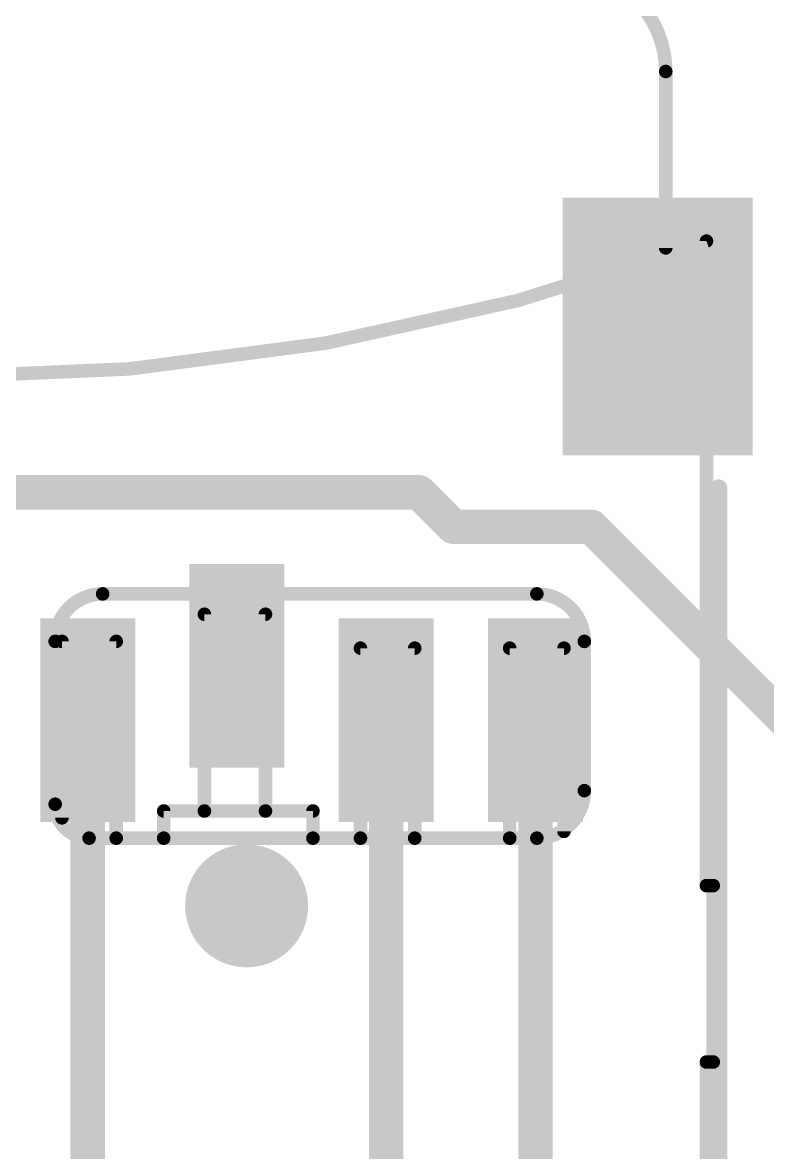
# Model space of a CAD drawing. Extents: x -0.1 to 25.5, y -0.1 to 27.2.
# Drawn here: x 14.61 to 20.09, y 14.19 to 22.51 of the extents above; entities that cross this region are included whole.
import ezdxf

# ---------------------------------------------------------------- set-up
doc = ezdxf.new("R2010")
doc.units = 0
for name, color, linetype in [('1', 12, 'CONTINUOUS'), ('18', 110, 'CONTINUOUS'), ('21', 40, 'CONTINUOUS'), ('51', 253, 'CONTINUOUS')]:
    doc.layers.add(name, color=color, linetype=linetype)

# ---------------------------------------------------------------- blocks, each defined once
blk = doc.blocks.new('RECT')
blk.add_solid([(-0.5, -0.5), (0.5, -0.5), (-0.5, 0.5), (0.5, 0.5)])
blk = doc.blocks.new('ROUNDV')
at = {"const_width": 0.5}
blk.add_lwpolyline([(0, -0.25, 1), (0, 0.25, 1), (0, -0.25)], format="xyb", dxfattribs=at)

msp = doc.modelspace()

# ---------------------------------------------------------------- linework, layer by layer
at = {"layer": '1', "const_width": 0.254}
for points in [[(17.526, 19.05), (13.716, 19.05)], [(17.78, 18.796), (17.526, 19.05)], [(17.78, 18.796), (18.796, 18.796)], [(18.796, 18.796), (22.098, 15.494)], [(15.085, 17.371), (15.085, 13.561)], [(17.285, 17.371), (17.285, 13.462)], [(18.385, 17.371), (18.385, 11.176)]]:
    msp.add_lwpolyline(points, dxfattribs=at)
at = {"layer": '1', "const_width": 0.127}
for points in [[(17.5709, 19.0949, 1), (17.4811, 19.0051)], [(17.526, 18.9865, 1), (17.526, 19.1135)], [(17.78, 18.8595, 1), (17.78, 18.7325)], [(17.7351, 18.7511, 1), (17.8249, 18.8409)], [(18.8409, 18.8409, 1), (18.7511, 18.7511)], [(18.796, 18.7325, 1), (18.796, 18.8595)], [(15.1485, 17.371, 1), (15.0215, 17.371)], [(17.3485, 17.371, 1), (17.2215, 17.371)], [(18.4485, 17.371, 1), (18.3215, 17.371)]]:
    msp.add_lwpolyline(points, format="xyb", dxfattribs=at)
at = {"layer": '21', "const_width": 0.127}
msp.add_lwpolyline([(19.735, 7.131), (19.735, 19.081)], dxfattribs=at)
at = {"layer": '21', "const_width": 0.0635}
msp.add_lwpolyline([(19.7667, 19.081, 1), (19.7033, 19.081)], format="xyb", dxfattribs=at)
at = {"layer": '51'}
for points, const_width in [([(19.345, 22.151, 0.4142), (18.595, 22.901)], 0.1), ([(19.37, 22.151, 1), (19.32, 22.151)], 0.05), ([(19.32, 22.151, 1), (19.37, 22.151)], 0.05), ([(8.245, 20.901, 0.1763), (19.645, 20.901)], 0.1), ([(19.67, 20.901, 1), (19.62, 20.901)], 0.05), ([(19.6536, 20.8775, 1), (19.6364, 20.9245)], 0.05), ([(19.32, 20.851, 1), (19.37, 20.851)], 0.05), ([(15.195, 18.301, 0.4142), (14.845, 17.951)], 0.1), ([(15.195, 18.326, 1), (15.195, 18.276)], 0.05), ([(15.195, 18.276, 1), (15.195, 18.326)], 0.05), ([(18.745, 17.951, 0.4142), (18.395, 18.301)], 0.1), ([(18.395, 18.326, 1), (18.395, 18.276)], 0.05), ([(18.395, 18.276, 1), (18.395, 18.326)], 0.05), ([(15.945, 18.176, 1), (15.945, 18.126)], 0.05), ([(15.97, 18.151, 1), (15.92, 18.151)], 0.05), ([(16.42, 18.151, 1), (16.37, 18.151)], 0.05), ([(16.395, 18.126, 1), (16.395, 18.176)], 0.05), ([(14.87, 17.951, 1), (14.82, 17.951)], 0.05), ([(14.895, 17.976, 1), (14.895, 17.926)], 0.05), ([(14.92, 17.951, 1), (14.87, 17.951)], 0.05), ([(15.32, 17.951, 1), (15.27, 17.951)], 0.05), ([(15.295, 17.926, 1), (15.295, 17.976)], 0.05), ([(18.77, 17.951, 1), (18.72, 17.951)], 0.05), ([(14.82, 17.951, 1), (14.87, 17.951)], 0.05), ([(17.095, 17.926, 1), (17.095, 17.876)], 0.05), ([(17.12, 17.901, 1), (17.07, 17.901)], 0.05), ([(17.52, 17.901, 1), (17.47, 17.901)], 0.05), ([(17.495, 17.876, 1), (17.495, 17.926)], 0.05), ([(18.195, 17.926, 1), (18.195, 17.876)], 0.05), ([(18.22, 17.901, 1), (18.17, 17.901)], 0.05), ([(18.62, 17.901, 1), (18.57, 17.901)], 0.05), ([(18.595, 17.876, 1), (18.595, 17.926)], 0.05), ([(18.72, 17.951, 1), (18.77, 17.951)], 0.05), ([(18.395, 16.501, 0.4142), (18.745, 16.851)], 0.1), ([(18.77, 16.851, 1), (18.72, 16.851)], 0.05), ([(18.72, 16.851, 1), (18.77, 16.851)], 0.05), ([(14.845, 16.751, 0.4142), (15.095, 16.501)], 0.1), ([(14.87, 16.751, 1), (14.82, 16.751)], 0.05), ([(14.82, 16.751, 1), (14.87, 16.751)], 0.05), ([(15.645, 16.726, 1), (15.645, 16.676)], 0.05), ([(15.67, 16.701, 1), (15.62, 16.701)], 0.05), ([(15.945, 16.726, 1), (15.945, 16.676)], 0.05), ([(15.945, 16.676, 1), (15.945, 16.726)], 0.05), ([(16.395, 16.726, 1), (16.395, 16.676)], 0.05), ([(16.395, 16.676, 1), (16.395, 16.726)], 0.05), ([(16.77, 16.701, 1), (16.72, 16.701)], 0.05), ([(16.745, 16.676, 1), (16.745, 16.726)], 0.05), ([(14.87, 16.651, 1), (14.92, 16.651)], 0.05), ([(15.92, 16.701, 1), (15.97, 16.701)], 0.05), ([(16.37, 16.701, 1), (16.42, 16.701)], 0.05), ([(18.57, 16.551, 1), (18.62, 16.551)], 0.05), ([(15.095, 16.526, 1), (15.095, 16.476)], 0.05), ([(15.095, 16.476, 1), (15.095, 16.526)], 0.05), ([(15.295, 16.526, 1), (15.295, 16.476)], 0.05), ([(15.27, 16.501, 1), (15.32, 16.501)], 0.05), ([(15.295, 16.476, 1), (15.295, 16.526)], 0.05), ([(15.645, 16.526, 1), (15.645, 16.476)], 0.05), ([(15.62, 16.501, 1), (15.67, 16.501)], 0.05), ([(15.645, 16.476, 1), (15.645, 16.526)], 0.05), ([(16.745, 16.526, 1), (16.745, 16.476)], 0.05), ([(16.72, 16.501, 1), (16.77, 16.501)], 0.05), ([(16.745, 16.476, 1), (16.745, 16.526)], 0.05), ([(17.095, 16.526, 1), (17.095, 16.476)], 0.05), ([(17.07, 16.501, 1), (17.12, 16.501)], 0.05), ([(17.095, 16.476, 1), (17.095, 16.526)], 0.05), ([(17.495, 16.526, 1), (17.495, 16.476)], 0.05), ([(17.47, 16.501, 1), (17.52, 16.501)], 0.05), ([(17.495, 16.476, 1), (17.495, 16.526)], 0.05), ([(18.195, 16.526, 1), (18.195, 16.476)], 0.05), ([(18.17, 16.501, 1), (18.22, 16.501)], 0.05), ([(18.195, 16.476, 1), (18.195, 16.526)], 0.05), ([(18.395, 16.526, 1), (18.395, 16.476)], 0.05), ([(18.395, 16.476, 1), (18.395, 16.526)], 0.05), ([(19.645, 16.176, 1), (19.645, 16.126)], 0.05), ([(19.62, 16.151, 1), (19.67, 16.151)], 0.05), ([(19.72, 16.151, 1), (19.67, 16.151)], 0.05), ([(19.695, 16.126, 1), (19.695, 16.176)], 0.05), ([(19.67, 14.851, 1), (19.62, 14.851)], 0.05), ([(19.645, 14.876, 1), (19.645, 14.826)], 0.05), ([(19.67, 14.851, 1), (19.72, 14.851)], 0.05), ([(19.695, 14.826, 1), (19.695, 14.876)], 0.05)]:
    msp.add_lwpolyline(points, format="xyb", dxfattribs=dict(at, const_width=const_width))
at = {"layer": '51', "const_width": 0.1}
for points in [[(19.345, 20.851), (19.345, 22.151)], [(19.645, 16.151), (19.645, 20.901)], [(15.195, 18.301), (18.395, 18.301)], [(16.395, 18.151), (15.945, 18.151)], [(15.945, 18.151), (15.945, 16.701)], [(16.395, 16.701), (16.395, 18.151)], [(14.845, 16.751), (14.845, 17.951)], [(15.295, 17.951), (14.895, 17.951)], [(14.895, 17.951), (14.895, 16.651)], [(15.295, 16.501), (15.295, 17.951)], [(18.745, 17.951), (18.745, 16.851)], [(17.495, 17.901), (17.095, 17.901)], [(17.095, 17.901), (17.095, 16.501)], [(17.495, 16.501), (17.495, 17.901)], [(18.595, 17.901), (18.195, 17.901)], [(18.195, 17.901), (18.195, 16.501)], [(18.595, 16.551), (18.595, 17.901)], [(15.945, 16.701), (15.645, 16.701)], [(15.645, 16.701), (15.645, 16.501)], [(16.395, 16.701), (15.945, 16.701)], [(16.745, 16.701), (16.395, 16.701)], [(16.745, 16.501), (16.745, 16.701)], [(15.295, 16.501), (15.095, 16.501)], [(15.645, 16.501), (15.295, 16.501)], [(16.745, 16.501), (15.645, 16.501)], [(17.095, 16.501), (16.745, 16.501)], [(17.495, 16.501), (17.095, 16.501)], [(18.195, 16.501), (17.495, 16.501)], [(18.395, 16.501), (18.195, 16.501)], [(19.695, 16.151), (19.645, 16.151)], [(19.695, 14.851), (19.695, 16.151)], [(19.645, 9.801), (19.645, 14.851)], [(19.645, 14.851), (19.695, 14.851)]]:
    msp.add_lwpolyline(points, dxfattribs=at)

# ---------------------------------------------------------------- block references
at = {"layer": '1', "rotation": 180}
for p, xscale, yscale in [((19.285, 20.271), 1.4, 1.9), ((16.185, 17.771), 0.7, 1.5), ((15.085, 17.371), 0.7, 1.5), ((17.285, 17.371), 0.7, 1.5), ((18.385, 17.371), 0.7, 1.5)]:
    msp.add_blockref('RECT', p, dxfattribs=dict(at, xscale=xscale, yscale=yscale))
at = {"layer": '18', "xscale": 0.9064, "yscale": 0.9064}
msp.add_blockref('ROUNDV', (16.256, 16.002), dxfattribs=at)
msp.add_blockref('ROUNDV', (16.256, 16.002), dxfattribs=at)

doc.saveas('drawing.dxf')
